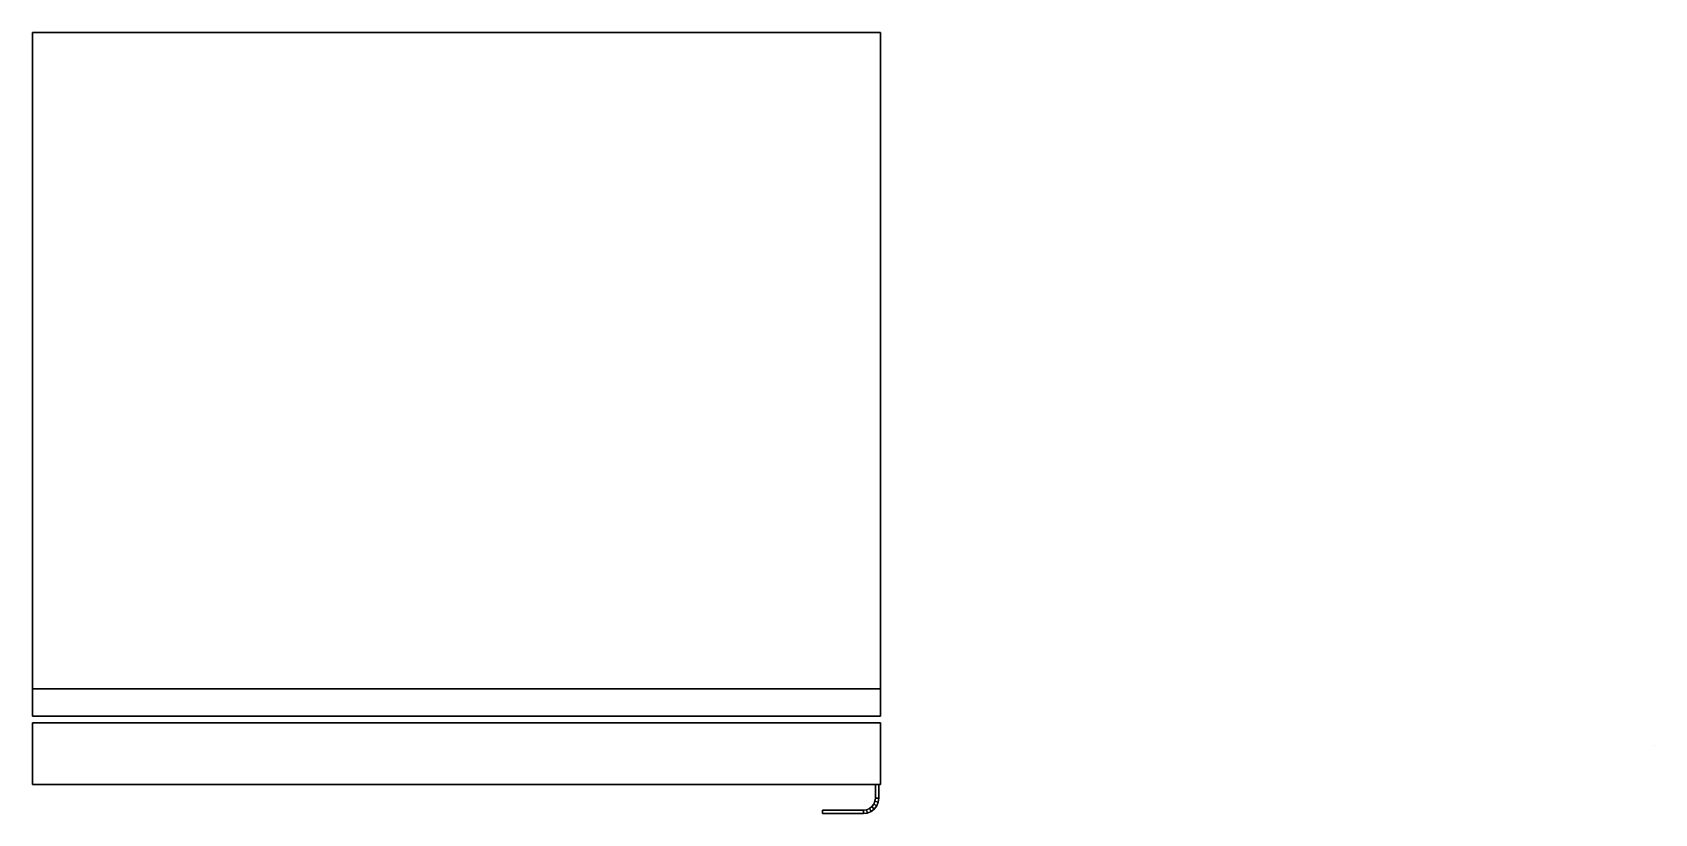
# Model space of a CAD drawing. Header units: inches. Extents: x 11 to 371, y 57 to 381.
# Drawn here: x 74.3 to 139.4, y 185.9 to 217.2 of the extents above; entities that cross this region are included whole.
import ezdxf

# ---------------------------------------------------------------- set-up
doc = ezdxf.new("R2010")
doc.units = ezdxf.units.IN
doc.header["$MEASUREMENT"] = 0
doc.layers.add('Cabinets', color=3, linetype='Continuous')
doc.layers.add('Equip', color=2, linetype='Continuous')

msp = doc.modelspace()

# ---------------------------------------------------------------- linework, layer by layer
at = {"layer": 'Cabinets'}
msp.add_line((139.351, 188.625, 30), (139.351, 188.625), dxfattribs=at)
at = {"layer": 'Equip', "linetype": 'ByBlock', "lineweight": -2}
for points in [[(74.32, 217.235, 73.484), (74.32, 217.235, 2.742), (74.32, 189.815, 2.742), (74.32, 189.815, 73.484)], [(108.32, 217.235, 2.742), (74.32, 217.235, 2.742), (74.32, 217.235, 73.484), (108.32, 217.235, 73.484)], [(74.32, 189.815, 2.742), (74.32, 217.235, 2.742), (108.32, 217.235, 2.742), (108.32, 189.815, 2.742)], [(108.32, 217.235, 73.484), (74.32, 217.235, 73.484), (74.32, 189.815, 73.484), (108.32, 189.815, 73.484)], [(74.32, 217.235, 2.742), (74.32, 217.235), (74.32, 190.912), (74.32, 190.912, 2.742)], [(108.32, 217.235), (74.32, 217.235), (74.32, 217.235, 2.742), (108.32, 217.235, 2.742)], [(74.32, 190.912), (74.32, 217.235), (108.32, 217.235), (108.32, 190.912)], [(108.32, 217.235, 2.742), (74.32, 217.235, 2.742), (74.32, 190.912, 2.742), (108.32, 190.912, 2.742)], [(108.32, 189.815, 2.742), (108.32, 217.235, 2.742), (108.32, 217.235, 73.484), (108.32, 189.815, 73.484)], [(108.32, 190.912), (108.32, 217.235), (108.32, 217.235, 2.742), (108.32, 190.912, 2.742)], [(108.32, 190.912, 2.742), (74.32, 190.912, 2.742), (74.32, 189.815, 2.742), (108.32, 189.815, 2.742)], [(108.32, 190.912), (108.32, 189.815, 2.742), (74.32, 189.815, 2.742), (74.32, 190.912)], [(74.32, 190.912), (108.32, 190.912), (108.32, 190.912, 2.742), (74.32, 190.912, 2.742)], [(108.32, 189.815, 2.742), (108.32, 190.912), (108.32, 190.912), (108.32, 190.912, 2.742)], [(74.32, 189.815, 2.742), (108.32, 189.815, 2.742), (108.32, 189.815, 73.484), (74.32, 189.815, 73.484)], [(74.32, 189.541, 73.484), (74.32, 189.541, 52.371), (74.32, 187.073, 52.371), (74.32, 187.073, 73.484)], [(108.32, 189.541, 52.371), (74.32, 189.541, 52.371), (74.32, 189.541, 73.484), (108.32, 189.541, 73.484)], [(74.32, 187.073, 52.371), (74.32, 189.541, 52.371), (108.32, 189.541, 52.371), (108.32, 187.073, 52.371)], [(108.32, 189.541, 73.484), (74.32, 189.541, 73.484), (74.32, 187.073, 73.484), (108.32, 187.073, 73.484)], [(74.32, 189.541, 51.548), (74.32, 189.541, 2.742), (74.32, 187.073, 2.742), (74.32, 187.073, 51.548)], [(108.32, 189.541, 2.742), (74.32, 189.541, 2.742), (74.32, 189.541, 51.548), (108.32, 189.541, 51.548)], [(74.32, 187.073, 2.742), (74.32, 189.541, 2.742), (108.32, 189.541, 2.742), (108.32, 187.073, 2.742)], [(108.32, 189.541, 51.548), (74.32, 189.541, 51.548), (74.32, 187.073, 51.548), (108.32, 187.073, 51.548)], [(108.32, 187.073, 52.371), (108.32, 189.541, 52.371), (108.32, 189.541, 73.484), (108.32, 187.073, 73.484)], [(108.32, 187.073, 2.742), (108.32, 189.541, 2.742), (108.32, 189.541, 51.548), (108.32, 187.073, 51.548)], [(74.32, 187.073, 52.371), (108.32, 187.073, 52.371), (108.32, 187.073, 73.484), (74.32, 187.073, 73.484)], [(74.32, 187.073, 2.742), (108.32, 187.073, 2.742), (108.32, 187.073, 51.548), (74.32, 187.073, 51.548)], [(108.115, 187.073, 73.484), (108.115, 186.525, 73.484), (108.252, 186.525, 73.484), (108.252, 187.073, 73.484)], [(108.115, 187.073, 51.548), (108.115, 186.525, 51.548), (108.252, 186.525, 51.548), (108.252, 187.073, 51.548)], [(108.252, 186.525, 52.371), (108.115, 186.525, 52.371), (108.115, 187.073, 52.371), (108.252, 187.073, 52.371)], [(108.115, 186.525, 52.371), (108.115, 187.073, 52.371), (108.115, 187.073, 73.484), (108.115, 186.525, 73.484)], [(108.115, 187.073, 52.371), (108.252, 187.073, 52.371), (108.252, 187.073, 73.484), (108.115, 187.073, 73.484)], [(108.115, 186.525, 2.742), (108.115, 187.073, 2.742), (108.115, 187.073, 51.548), (108.115, 186.525, 51.548)], [(108.115, 187.073, 2.742), (108.252, 187.073, 2.742), (108.252, 187.073, 51.548), (108.115, 187.073, 51.548)], [(108.252, 187.073, 52.371), (108.252, 186.525, 52.371), (108.252, 186.525, 73.484), (108.252, 187.073, 73.484)], [(108.252, 187.073, 2.742), (108.252, 186.525, 2.742), (108.252, 186.525, 51.548), (108.252, 187.073, 51.548)], [(105.99, 186.045, 73.484), (105.99, 185.908, 73.484), (107.635, 185.908, 73.484), (107.635, 186.045, 73.484)], [(105.99, 186.045, 51.548), (105.99, 185.908, 51.548), (107.635, 185.908, 51.548), (107.635, 186.045, 51.548)], [(107.635, 185.908, 52.371), (105.99, 185.908, 52.371), (105.99, 186.045, 52.371), (107.635, 186.045, 52.371)], [(105.99, 185.908, 52.371), (105.99, 186.045, 52.371), (105.99, 186.045, 73.484), (105.99, 185.908, 73.484)], [(105.99, 186.045, 52.371), (107.635, 186.045, 52.371), (107.635, 186.045, 73.484), (105.99, 186.045, 73.484)], [(105.99, 185.908, 2.742), (105.99, 186.045, 2.742), (105.99, 186.045, 51.548), (105.99, 185.908, 51.548)], [(105.99, 186.045, 2.742), (107.635, 186.045, 2.742), (107.635, 186.045, 51.548), (105.99, 186.045, 51.548)], [(107.635, 186.045, 73.484), (107.635, 185.908, 73.484), (107.794, 185.929, 73.484), (107.759, 186.062, 73.484)], [(107.759, 186.062, 51.548), (107.635, 186.045, 51.548), (107.635, 185.908, 51.548), (107.794, 185.929, 51.548)], [(107.794, 185.929, 52.371), (107.635, 185.908, 52.371), (107.635, 186.045, 52.371), (107.759, 186.062, 52.371)], [(107.635, 186.045, 52.371), (107.759, 186.062, 52.371), (107.759, 186.062, 73.484), (107.635, 186.045, 73.484)], [(107.635, 186.045, 2.742), (107.759, 186.062, 2.742), (107.759, 186.062, 51.548), (107.635, 186.045, 51.548)], [(107.875, 186.11, 73.484), (107.759, 186.062, 73.484), (107.794, 185.929, 73.484), (107.943, 185.991, 73.484)], [(107.759, 186.062, 51.548), (107.794, 185.929, 51.548), (107.943, 185.991, 51.548), (107.875, 186.11, 51.548)], [(107.794, 185.929, 52.371), (107.759, 186.062, 52.371), (107.875, 186.11, 52.371), (107.943, 185.991, 52.371)], [(107.759, 186.062, 52.371), (107.875, 186.11, 52.371), (107.875, 186.11, 73.484), (107.759, 186.062, 73.484)], [(107.759, 186.062, 2.742), (107.875, 186.11, 2.742), (107.875, 186.11, 51.548), (107.759, 186.062, 51.548)], [(107.943, 185.991, 52.371), (107.794, 185.929, 52.371), (107.794, 185.929, 73.484), (107.943, 185.991, 73.484)], [(107.943, 185.991, 2.742), (107.794, 185.929, 2.742), (107.794, 185.929, 51.548), (107.943, 185.991, 51.548)], [(107.875, 186.11, 73.484), (107.943, 185.991, 73.484), (108.071, 186.089, 73.484), (107.974, 186.186, 73.484)], [(107.974, 186.186, 51.548), (107.875, 186.11, 51.548), (107.943, 185.991, 51.548), (108.071, 186.089, 51.548)], [(108.071, 186.089, 52.371), (107.943, 185.991, 52.371), (107.875, 186.11, 52.371), (107.974, 186.186, 52.371)], [(107.875, 186.11, 52.371), (107.974, 186.186, 52.371), (107.974, 186.186, 73.484), (107.875, 186.11, 73.484)], [(107.875, 186.11, 2.742), (107.974, 186.186, 2.742), (107.974, 186.186, 51.548), (107.875, 186.11, 51.548)], [(108.071, 186.089, 52.371), (107.943, 185.991, 52.371), (107.943, 185.991, 73.484), (108.071, 186.089, 73.484)], [(108.071, 186.089, 2.742), (107.943, 185.991, 2.742), (107.943, 185.991, 51.548), (108.071, 186.089, 51.548)], [(108.05, 186.285, 73.484), (107.974, 186.186, 73.484), (108.071, 186.089, 73.484), (108.169, 186.217, 73.484)], [(107.974, 186.186, 51.548), (108.071, 186.089, 51.548), (108.169, 186.217, 51.548), (108.05, 186.285, 51.548)], [(108.071, 186.089, 52.371), (107.974, 186.186, 52.371), (108.05, 186.285, 52.371), (108.169, 186.217, 52.371)], [(107.974, 186.186, 52.371), (108.05, 186.285, 52.371), (108.05, 186.285, 73.484), (107.974, 186.186, 73.484)], [(107.974, 186.186, 2.742), (108.05, 186.285, 2.742), (108.05, 186.285, 51.548), (107.974, 186.186, 51.548)], [(108.098, 186.401, 73.484), (108.05, 186.285, 73.484), (108.169, 186.217, 73.484), (108.231, 186.365, 73.484)], [(108.098, 186.401, 51.548), (108.05, 186.285, 51.548), (108.169, 186.217, 51.548), (108.231, 186.365, 51.548)], [(108.169, 186.217, 52.371), (108.05, 186.285, 52.371), (108.098, 186.401, 52.371), (108.231, 186.365, 52.371)], [(108.05, 186.285, 52.371), (108.098, 186.401, 52.371), (108.098, 186.401, 73.484), (108.05, 186.285, 73.484)], [(108.05, 186.285, 2.742), (108.098, 186.401, 2.742), (108.098, 186.401, 51.548), (108.05, 186.285, 51.548)], [(108.169, 186.217, 52.371), (108.071, 186.089, 52.371), (108.071, 186.089, 73.484), (108.169, 186.217, 73.484)], [(108.169, 186.217, 2.742), (108.071, 186.089, 2.742), (108.071, 186.089, 51.548), (108.169, 186.217, 51.548)], [(108.098, 186.401, 73.484), (108.231, 186.365, 73.484), (108.252, 186.525, 73.484), (108.115, 186.525, 73.484)], [(108.098, 186.401, 51.548), (108.231, 186.365, 51.548), (108.252, 186.525, 51.548), (108.115, 186.525, 51.548)], [(108.252, 186.525, 52.371), (108.231, 186.365, 52.371), (108.098, 186.401, 52.371), (108.115, 186.525, 52.371)], [(108.098, 186.401, 52.371), (108.115, 186.525, 52.371), (108.115, 186.525, 73.484), (108.098, 186.401, 73.484)], [(108.098, 186.401, 2.742), (108.115, 186.525, 2.742), (108.115, 186.525, 51.548), (108.098, 186.401, 51.548)], [(108.231, 186.365, 52.371), (108.169, 186.217, 52.371), (108.169, 186.217, 73.484), (108.231, 186.365, 73.484)], [(108.231, 186.365, 2.742), (108.169, 186.217, 2.742), (108.169, 186.217, 51.548), (108.231, 186.365, 51.548)], [(108.252, 186.525, 52.371), (108.231, 186.365, 52.371), (108.231, 186.365, 73.484), (108.252, 186.525, 73.484)], [(108.252, 186.525, 2.742), (108.231, 186.365, 2.742), (108.231, 186.365, 51.548), (108.252, 186.525, 51.548)], [(107.635, 185.908, 52.371), (105.99, 185.908, 52.371), (105.99, 185.908, 73.484), (107.635, 185.908, 73.484)], [(107.635, 185.908, 2.742), (105.99, 185.908, 2.742), (105.99, 185.908, 51.548), (107.635, 185.908, 51.548)], [(107.794, 185.929, 52.371), (107.635, 185.908, 52.371), (107.635, 185.908, 73.484), (107.794, 185.929, 73.484)], [(107.794, 185.929, 2.742), (107.635, 185.908, 2.742), (107.635, 185.908, 51.548), (107.794, 185.929, 51.548)]]:
    msp.add_3dface(points, dxfattribs=at)
at = {"layer": 'Equip', "color": 0, "linetype": 'ByBlock', "lineweight": -2}
msp.add_3dface([(74.32, 190.912), (74.32, 190.912), (74.32, 189.815, 2.742), (74.32, 190.912, 2.742)], dxfattribs=at)

doc.saveas('drawing.dxf')
